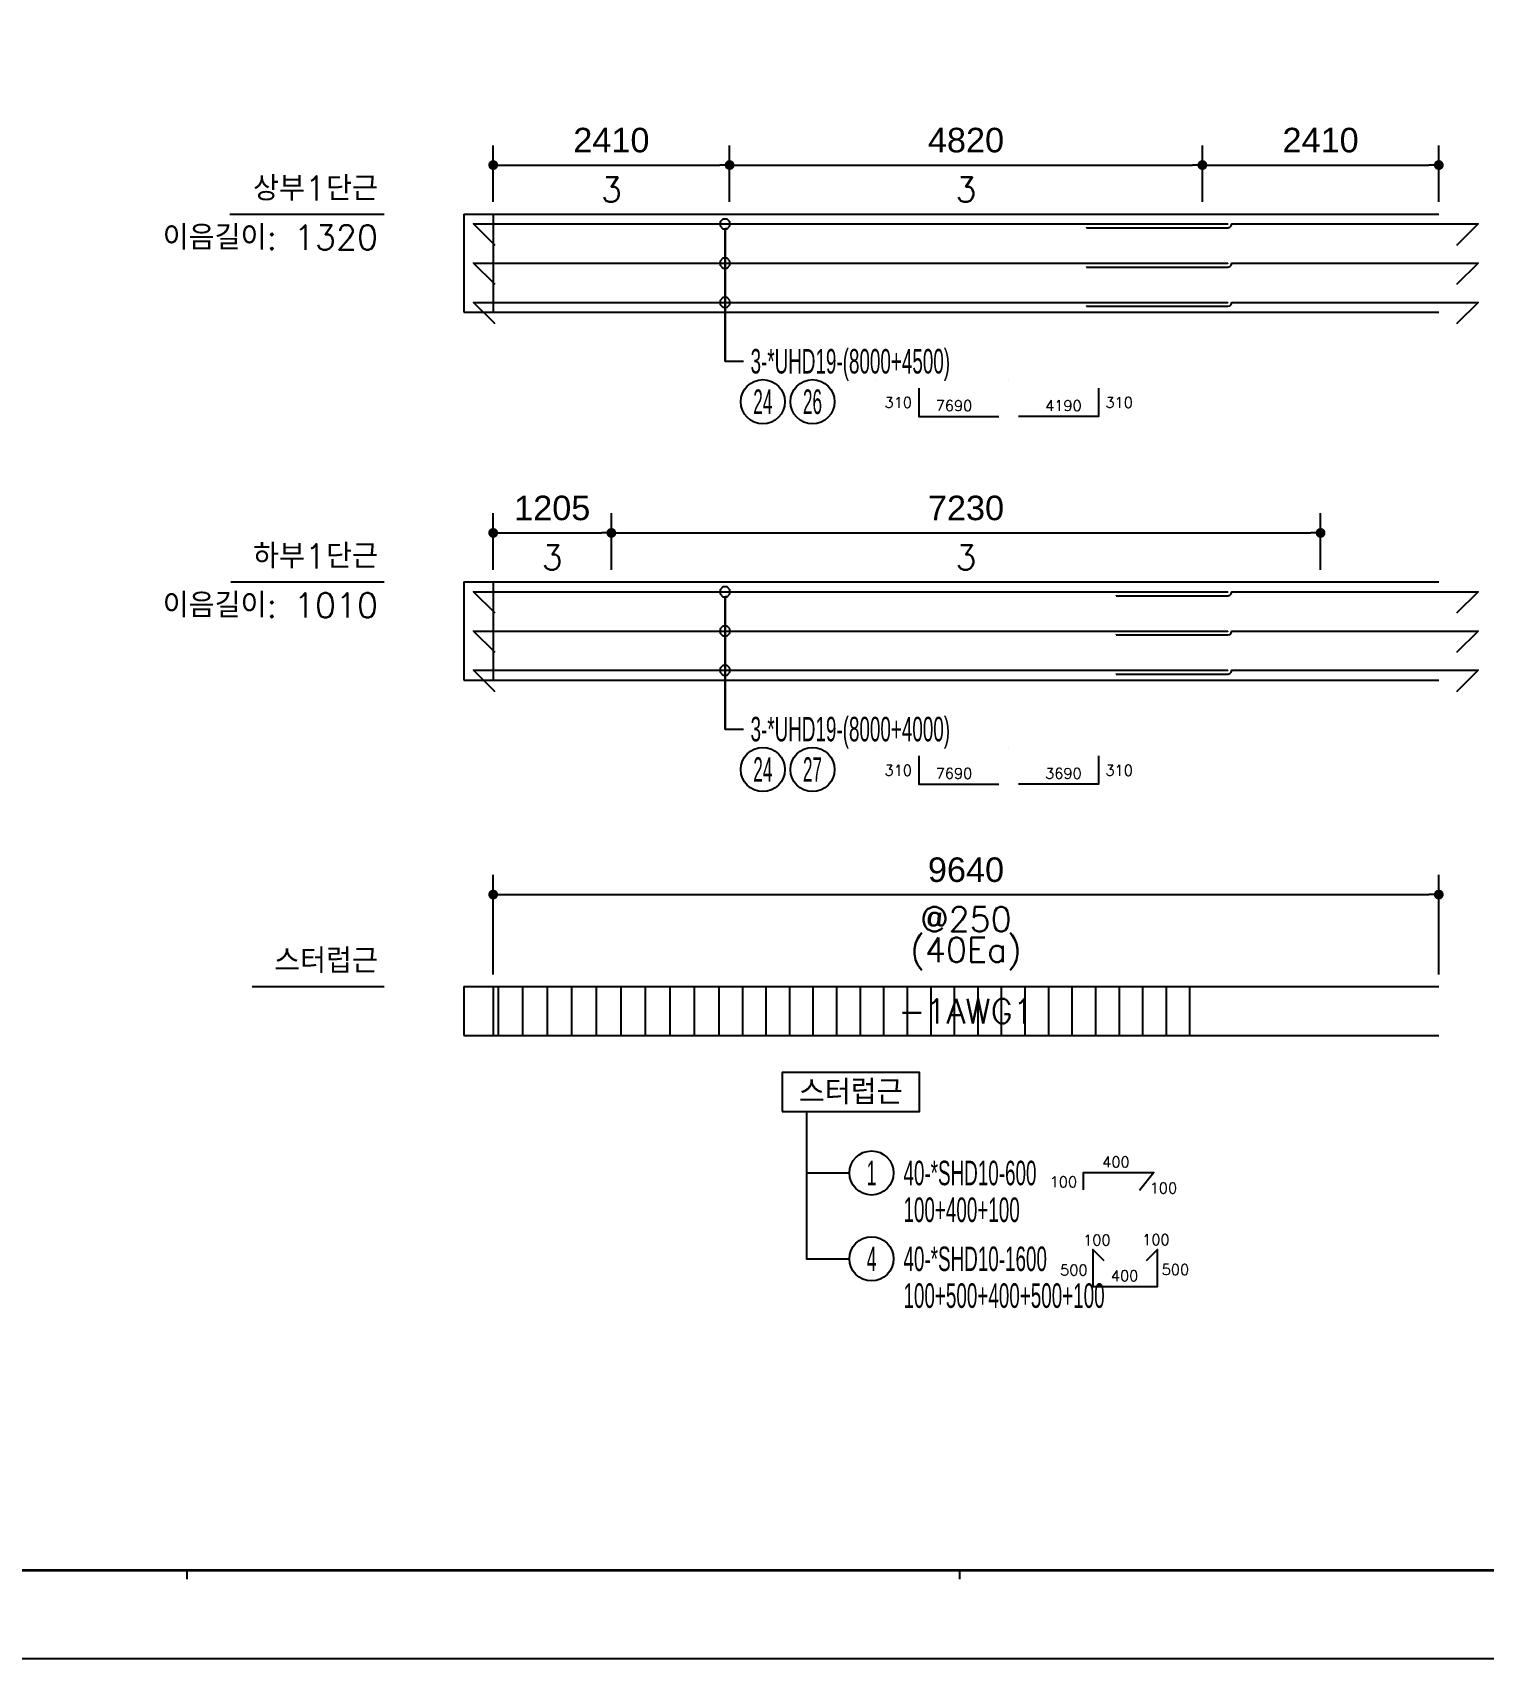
# Model space of a CAD drawing. Header units: millimetres. Extents: x 350420 to 672135, y -312840 to -44390.
# Drawn here: x 557934 to 572726, y -162084 to -145509 of the extents above; entities that cross this region are included whole.
import ezdxf
from ezdxf.enums import TextEntityAlignment as Align

# ---------------------------------------------------------------- set-up
doc = ezdxf.new("R2010")
doc.units = ezdxf.units.MM
doc.header["$LTSCALE"] = 65
doc.layers.get('Defpoints').update_dxf_attribs({"color": 145})
for name, color, linetype in [('00', 7, 'Continuous'), ('RP_DIM', 7, 'Continuous'), ('RP_TAG', 7, 'Continuous'), ('XDIM', 7, 'Continuous'), ('XREBAR', 1, 'Continuous'), ('XSTRUCT', 2, 'Continuous'), ('XTAG', 7, 'Continuous')]:
    doc.layers.add(name, color=color, linetype=linetype)
doc.styles.add('RPWK1', font='arial.ttf', dxfattribs={"bigfont": 'whgtxt.shx'})
doc.styles.add('RPWK2', font='romans.shx', dxfattribs={"bigfont": 'whgtxt.shx'})
doc.styles.get("Standard").update_dxf_attribs({"font": 'arial.ttf'})
doc.styles.add('XRebar', font='Romans.shx', dxfattribs={"bigfont": 'whgtxt.shx'})
doc.dimstyles.new('XRebarm', dxfattribs={"dimscale": 100, "dimtxt": 2.5, "dimasz": 1, "dimexe": 2, "dimexo": 0, "dimgap": 1.25, "dimtad": 1, "dimdec": 0, "dimzin": 0, "dimdsep": 46, "dimtxsty": 'Standard', "dimblk": 'DOT', "dimcen": 0.09, "dimclrd": 7, "dimclre": 7, "dimclrt": 3, "dimadec": 0, "dimazin": 0, "dimtfac": 1, "dimtdec": 4, "dimtofl": 0, "dimtmove": 0, "dimatfit": 3, "dimfxl": 0, "dimtolj": 1, "dimtzin": 0, "dimarcsym": 0})

# ---------------------------------------------------------------- blocks, each defined once
blk = doc.blocks.new('dhs_sheet2e')
at = {"color": 7}
for p, q in [((38004.8, 1997.6), (38004.8, 1797.9)), ((55508.9, 1997.6), (55508.9, 1797.9))]:
    blk.add_line(p, q, dxfattribs=at)
blk.add_lwpolyline([(84000, 0), (84000, 59329.4), (0, 59329.4), (0, 0)], close=True, dxfattribs=at)
at = {"color": 30, "const_width": 64.9}
blk.add_lwpolyline([(81003.6, 57331.7), (2996.4, 57331.7), (2996.4, 1997.6), (81003.6, 1997.6)], close=True, dxfattribs=at)
blk = doc.blocks.new('DFHDHBSD')
at = {"color": 255, "xscale": 0.5, "yscale": 0.5, "zscale": 0.5}
blk.add_blockref('dhs_sheet2e', (0, 0), dxfattribs=at)
blk = doc.blocks.new('_Dot')
at = {"color": 0, "linetype": 'ByBlock', "lineweight": -2}
blk.add_line((-0.5, 0), (-1, 0), dxfattribs=at)
at = {"color": 0, "linetype": 'ByBlock', "const_width": 0.5}
blk.add_lwpolyline([(-0.25, 0, 1), (0.25, 0, 1)], format="xyb", close=True, dxfattribs=at)
blk = doc.blocks.new('*D1543')
at = {"layer": 'Defpoints', "color": 0, "linetype": 'Continuous', "ltscale": 7.6496e-308, "transparency": 16777216}
for p in [(565040, -146860), (562630, -147235), (565040, -147235)]:
    blk.add_point(p, dxfattribs=at)
at = {"layer": 'XDIM', "color": 7, "linetype": 'Continuous', "lineweight": -2, "ltscale": 7.6496e-308, "transparency": 16777216}
for p, q in [((562630, -147235), (562630, -146660)), ((565040, -147235), (565040, -146660)), ((562730, -146860), (564940, -146860))]:
    blk.add_line(p, q, dxfattribs=at)
at = {"layer": 'XDIM', "color": 7, "linetype": 'Continuous', "lineweight": -2, "ltscale": 7.6496e-308, "transparency": 16777216, "xscale": 100, "yscale": 100, "zscale": 100, "rotation": 180}
blk.add_blockref('_Dot', (562630, -146860), dxfattribs=at)
at = {"layer": 'XDIM', "color": 7, "linetype": 'Continuous', "lineweight": -2, "ltscale": 7.6496e-308, "transparency": 16777216, "xscale": 100, "yscale": 100, "zscale": 100}
blk.add_blockref('_Dot', (565040, -146860), dxfattribs=at)
at = {"layer": 'XDIM', "color": 3, "linetype": 'Continuous', "ltscale": 7.6496e-308, "transparency": 16777216, "insert": (563835, -146607), "char_height": 250, "attachment_point": 5}
blk.add_mtext('\\A1;2410', dxfattribs=at)
blk = doc.blocks.new('*D1544')
at = {"layer": 'Defpoints', "color": 0, "linetype": 'Continuous', "ltscale": 7.6496e-308, "transparency": 16777216}
for p in [(569860, -146860), (565040, -147235), (569860, -147235)]:
    blk.add_point(p, dxfattribs=at)
at = {"layer": 'XDIM', "color": 7, "linetype": 'Continuous', "lineweight": -2, "ltscale": 7.6496e-308, "transparency": 16777216}
for p, q in [((565040, -147235), (565040, -146660)), ((569860, -147235), (569860, -146660)), ((565140, -146860), (569760, -146860))]:
    blk.add_line(p, q, dxfattribs=at)
at = {"layer": 'XDIM', "color": 7, "linetype": 'Continuous', "lineweight": -2, "ltscale": 7.6496e-308, "transparency": 16777216, "xscale": 100, "yscale": 100, "zscale": 100, "rotation": 180}
blk.add_blockref('_Dot', (565040, -146860), dxfattribs=at)
at = {"layer": 'XDIM', "color": 7, "linetype": 'Continuous', "lineweight": -2, "ltscale": 7.6496e-308, "transparency": 16777216, "xscale": 100, "yscale": 100, "zscale": 100}
blk.add_blockref('_Dot', (569860, -146860), dxfattribs=at)
at = {"layer": 'XDIM', "color": 3, "linetype": 'Continuous', "ltscale": 7.6496e-308, "transparency": 16777216, "insert": (567450, -146607), "char_height": 250, "attachment_point": 5}
blk.add_mtext('\\A1;4820', dxfattribs=at)
blk = doc.blocks.new('*D1545')
at = {"layer": 'Defpoints', "color": 0, "linetype": 'Continuous', "ltscale": 7.6496e-308, "transparency": 16777216}
for p in [(572270, -146860), (569860, -147235), (572270, -147235)]:
    blk.add_point(p, dxfattribs=at)
at = {"layer": 'XDIM', "color": 7, "linetype": 'Continuous', "lineweight": -2, "ltscale": 7.6496e-308, "transparency": 16777216}
for p, q in [((569860, -147235), (569860, -146660)), ((572270, -147235), (572270, -146660)), ((569960, -146860), (572170, -146860))]:
    blk.add_line(p, q, dxfattribs=at)
at = {"layer": 'XDIM', "color": 7, "linetype": 'Continuous', "lineweight": -2, "ltscale": 7.6496e-308, "transparency": 16777216, "xscale": 100, "yscale": 100, "zscale": 100, "rotation": 180}
blk.add_blockref('_Dot', (569860, -146860), dxfattribs=at)
at = {"layer": 'XDIM', "color": 7, "linetype": 'Continuous', "lineweight": -2, "ltscale": 7.6496e-308, "transparency": 16777216, "xscale": 100, "yscale": 100, "zscale": 100}
blk.add_blockref('_Dot', (572270, -146860), dxfattribs=at)
at = {"layer": 'XDIM', "color": 3, "linetype": 'Continuous', "ltscale": 7.6496e-308, "transparency": 16777216, "insert": (571065, -146607), "char_height": 250, "attachment_point": 5}
blk.add_mtext('\\A1;2410', dxfattribs=at)
blk = doc.blocks.new('*D1546')
at = {"layer": 'Defpoints', "color": 0, "linetype": 'Continuous', "ltscale": 7.6496e-308, "transparency": 16777216}
for p in [(563835, -150610), (562630, -150985), (563835, -150985)]:
    blk.add_point(p, dxfattribs=at)
at = {"layer": 'XDIM', "color": 7, "linetype": 'Continuous', "lineweight": -2, "ltscale": 7.6496e-308, "transparency": 16777216}
for p, q in [((562630, -150985), (562630, -150410)), ((563835, -150985), (563835, -150410)), ((562730, -150610), (563735, -150610))]:
    blk.add_line(p, q, dxfattribs=at)
at = {"layer": 'XDIM', "color": 7, "linetype": 'Continuous', "lineweight": -2, "ltscale": 7.6496e-308, "transparency": 16777216, "xscale": 100, "yscale": 100, "zscale": 100, "rotation": 180}
blk.add_blockref('_Dot', (562630, -150610), dxfattribs=at)
at = {"layer": 'XDIM', "color": 7, "linetype": 'Continuous', "lineweight": -2, "ltscale": 7.6496e-308, "transparency": 16777216, "xscale": 100, "yscale": 100, "zscale": 100}
blk.add_blockref('_Dot', (563835, -150610), dxfattribs=at)
at = {"layer": 'XDIM', "color": 3, "linetype": 'Continuous', "ltscale": 7.6496e-308, "transparency": 16777216, "insert": (563232, -150357), "char_height": 250, "attachment_point": 5}
blk.add_mtext('\\A1;1205', dxfattribs=at)
blk = doc.blocks.new('*D1547')
at = {"layer": 'Defpoints', "color": 0, "linetype": 'Continuous', "ltscale": 7.6496e-308, "transparency": 16777216}
for p in [(571065, -150610), (563835, -150985), (571065, -150985)]:
    blk.add_point(p, dxfattribs=at)
at = {"layer": 'XDIM', "color": 7, "linetype": 'Continuous', "lineweight": -2, "ltscale": 7.6496e-308, "transparency": 16777216}
for p, q in [((563835, -150985), (563835, -150410)), ((571065, -150985), (571065, -150410)), ((563935, -150610), (570965, -150610))]:
    blk.add_line(p, q, dxfattribs=at)
at = {"layer": 'XDIM', "color": 7, "linetype": 'Continuous', "lineweight": -2, "ltscale": 7.6496e-308, "transparency": 16777216, "xscale": 100, "yscale": 100, "zscale": 100, "rotation": 180}
blk.add_blockref('_Dot', (563835, -150610), dxfattribs=at)
at = {"layer": 'XDIM', "color": 7, "linetype": 'Continuous', "lineweight": -2, "ltscale": 7.6496e-308, "transparency": 16777216, "xscale": 100, "yscale": 100, "zscale": 100}
blk.add_blockref('_Dot', (571065, -150610), dxfattribs=at)
at = {"layer": 'XDIM', "color": 3, "linetype": 'Continuous', "ltscale": 7.6496e-308, "transparency": 16777216, "insert": (567450, -150357), "char_height": 250, "attachment_point": 5}
blk.add_mtext('\\A1;7230', dxfattribs=at)
blk = doc.blocks.new('*D1549')
at = {"layer": 'Defpoints', "color": 0, "linetype": 'Continuous', "ltscale": 7.6496e-308, "transparency": 16777216}
for p in [(572270, -154297), (562630, -155110), (572270, -155110)]:
    blk.add_point(p, dxfattribs=at)
at = {"layer": 'XDIM', "color": 7, "linetype": 'Continuous', "lineweight": -2, "ltscale": 7.6496e-308, "transparency": 16777216}
for p, q in [((562630, -155110), (562630, -154097)), ((572270, -155110), (572270, -154097)), ((562730, -154297), (572170, -154297))]:
    blk.add_line(p, q, dxfattribs=at)
at = {"layer": 'XDIM', "color": 7, "linetype": 'Continuous', "lineweight": -2, "ltscale": 7.6496e-308, "transparency": 16777216, "xscale": 100, "yscale": 100, "zscale": 100, "rotation": 180}
blk.add_blockref('_Dot', (562630, -154297), dxfattribs=at)
at = {"layer": 'XDIM', "color": 7, "linetype": 'Continuous', "lineweight": -2, "ltscale": 7.6496e-308, "transparency": 16777216, "xscale": 100, "yscale": 100, "zscale": 100}
blk.add_blockref('_Dot', (572270, -154297), dxfattribs=at)
at = {"layer": 'XDIM', "color": 3, "linetype": 'Continuous', "ltscale": 7.6496e-308, "transparency": 16777216, "insert": (567450, -154045), "char_height": 250, "attachment_point": 5}
blk.add_mtext('\\A1;9640', dxfattribs=at)
blk = doc.blocks.new('*U1739', base_point=(566263.4999, -157134.9997))
at = {"layer": 'RP_TAG', "color": 0, "linetype": 'Continuous', "ltscale": 100}
blk.add_circle((566487.4999, -157134.9997), 225, dxfattribs=at)
at = {"layer": 'RP_TAG', "color": 0, "linetype": 'Continuous', "ltscale": 100, "style": 'RPWK1', "width": 0.5}
blk.add_text('1', height=250, dxfattribs=at).set_placement((566487.4999, -157134.9997), align=Align.MIDDLE_CENTER)
at = {"layer": 'RP_TAG', "color": 0, "linetype": 'Continuous', "ltscale": 100, "style": 'RPWK1', "width": 0.55}
for s, p in [('40-*SHD10-600', (566812.4999, -157134.9997)), ('100+400+100', (566812.4999, -157509.9997))]:
    blk.add_text(s, height=250, dxfattribs=at).set_placement(p, align=Align.MIDDLE_LEFT)
blk = doc.blocks.new('*U1771', base_point=(566263.4999, -158009.9997))
at = {"layer": 'RP_TAG', "color": 0, "linetype": 'Continuous', "ltscale": 100}
blk.add_circle((566487.4999, -158009.9997), 225, dxfattribs=at)
at = {"layer": 'RP_TAG', "color": 0, "linetype": 'Continuous', "ltscale": 100, "style": 'RPWK1', "width": 0.5}
blk.add_text('4', height=250, dxfattribs=at).set_placement((566487.4999, -158009.9997), align=Align.MIDDLE_CENTER)
at = {"layer": 'RP_TAG', "color": 0, "linetype": 'Continuous', "ltscale": 100, "style": 'RPWK1', "width": 0.55}
for s, p in [('40-*SHD10-1600', (566812.4999, -158009.9997)), ('100+500+400+500+100', (566812.4999, -158384.9997))]:
    blk.add_text(s, height=250, dxfattribs=at).set_placement(p, align=Align.MIDDLE_LEFT)
blk = doc.blocks.new('*U1804', base_point=(565192.2499, -152609.9997))
at = {"layer": 'RP_TAG', "color": 0, "linetype": 'Continuous', "ltscale": 100}
for centre in [(565378.7499, -153022.4997), (565884.9999, -153022.4997)]:
    blk.add_circle(centre, 225, dxfattribs=at)
at = {"layer": 'RP_TAG', "color": 0, "linetype": 'Continuous', "ltscale": 100, "style": 'RPWK1', "width": 0.55}
blk.add_text('3-*UHD19-(8000+4000)', height=250, dxfattribs=at).set_placement((565253.7499, -152609.9997), align=Align.MIDDLE_LEFT)
at = {"layer": 'RP_TAG', "color": 0, "linetype": 'Continuous', "ltscale": 100, "style": 'RPWK1', "width": 0.5}
for s, p in [('24', (565378.7499, -153022.4997)), ('27', (565884.9999, -153022.4997))]:
    blk.add_text(s, height=250, dxfattribs=at).set_placement(p, align=Align.MIDDLE_CENTER)
blk = doc.blocks.new('*U1809', base_point=(565192.2499, -148859.9997))
at = {"layer": 'RP_TAG', "color": 0, "linetype": 'Continuous', "ltscale": 100}
for centre in [(565378.7499, -149272.4997), (565884.9999, -149272.4997)]:
    blk.add_circle(centre, 225, dxfattribs=at)
at = {"layer": 'RP_TAG', "color": 0, "linetype": 'Continuous', "ltscale": 100, "style": 'RPWK1', "width": 0.55}
blk.add_text('3-*UHD19-(8000+4500)', height=250, dxfattribs=at).set_placement((565253.7499, -148859.9997), align=Align.MIDDLE_LEFT)
at = {"layer": 'RP_TAG', "color": 0, "linetype": 'Continuous', "ltscale": 100, "style": 'RPWK1', "width": 0.5}
for s, p in [('24', (565378.7499, -149272.4997)), ('26', (565884.9999, -149272.4997))]:
    blk.add_text(s, height=250, dxfattribs=at).set_placement(p, align=Align.MIDDLE_CENTER)

msp = doc.modelspace()

# ---------------------------------------------------------------- linework, layer by layer
at = {"layer": 'RP_DIM', "color": 7, "linetype": 'Continuous', "ltscale": 100}
for points in [[(564993.3, -148860), (564993.3, -147510), (565014, -147510), (565043.3, -147480.7), (565043.3, -147439.3), (565014, -147410), (564972.6, -147410), (564943.3, -147439.3), (564943.3, -147480.7), (564972.6, -147510), (565014, -147510), (564993.3, -147510), (564993.3, -148860), (565180.8, -148860)], [(565043.3, -147839.3), (565014, -147810), (564972.6, -147810), (564943.3, -147839.3), (564943.3, -147880.7), (564972.6, -147910), (565014, -147910), (565043.3, -147880.7), (565043.3, -147839.3)], [(565043.3, -148239.3), (565014, -148210), (564972.6, -148210), (564943.3, -148239.3), (564943.3, -148280.7), (564972.6, -148310), (565014, -148310), (565043.3, -148280.7), (565043.3, -148239.3)], [(564993.3, -152610), (564993.3, -151260), (565014, -151260), (565043.3, -151230.7), (565043.3, -151189.3), (565014, -151160), (564972.6, -151160), (564943.3, -151189.3), (564943.3, -151230.7), (564972.6, -151260), (565014, -151260), (564993.3, -151260), (564993.3, -152610), (565180.8, -152610)], [(565043.3, -151589.3), (565014, -151560), (564972.6, -151560), (564943.3, -151589.3), (564943.3, -151630.7), (564972.6, -151660), (565014, -151660), (565043.3, -151630.7), (565043.3, -151589.3)], [(565043.3, -151989.3), (565014, -151960), (564972.6, -151960), (564943.3, -151989.3), (564943.3, -152030.7), (564972.6, -152060), (565014, -152060), (565043.3, -152030.7), (565043.3, -151989.3)], [(565825, -156510), (565825, -157135), (566262.5, -157135)], [(565825, -157135), (565825, -158010), (566262.5, -158010)]]:
    msp.add_lwpolyline(points, dxfattribs=at)
at = {"layer": 'RP_TAG', "color": 250, "linetype": 'Continuous', "ltscale": 100}
for p, q in [((566536.2, -149047.5), (566536.2, -149047.5)), ((567886.6, -149047.5), (567886.6, -149047.5)), ((566536.2, -152797.5), (566536.2, -152797.5)), ((567886.6, -152797.5), (567886.6, -152797.5)), ((568804.4, -157135), (568804.4, -157135)), ((568911.3, -158010), (568911.3, -158010))]:
    msp.add_line(p, q, dxfattribs=at)
at = {"layer": 'RP_TAG', "color": 1, "linetype": 'Continuous', "ltscale": 100}
for points in [[(566970, -149134.1), (566970, -149422.5), (567784.1, -149422.5)], [(568800.7, -149134.1), (568800.7, -149422.5), (567986.6, -149422.5)], [(566970, -152884.1), (566970, -153172.5), (567784.1, -153172.5)], [(568800.7, -152884.1), (568800.7, -153172.5), (567986.6, -153172.5)], [(568647.2, -157307.2), (568647.2, -157130.4), (569365.2, -157130.4), (569218.4, -157313.3)], [(568859.5, -158030.6), (568742.8, -157914.3), (568742.8, -158291.9), (569402.8, -158291.9), (569402.8, -157914.3), (569286.2, -158030.6)]]:
    msp.add_lwpolyline(points, dxfattribs=at)
at = {"layer": 'XDIM', "color": 7, "linetype": 'Continuous', "ltscale": 7.6496e-308}
for p, q in [((559946.1, -147360), (561517.5, -147360)), ((559956.5, -151110), (561517.5, -151110)), ((560173.7, -155235), (561517.5, -155235))]:
    msp.add_line(p, q, dxfattribs=at)
at = {"layer": 'XREBAR', "color": 1, "linetype": 'Continuous', "ltscale": 7.6496e-308}
for p, q in [((562680, -155235), (562680, -155735)), ((562930, -155235), (562930, -155735)), ((563180, -155235), (563180, -155735)), ((563430, -155235), (563430, -155735)), ((563680, -155235), (563680, -155735)), ((563930, -155235), (563930, -155735)), ((564180, -155235), (564180, -155735)), ((564430, -155235), (564430, -155735)), ((564680, -155235), (564680, -155735)), ((564930, -155235), (564930, -155735)), ((565170, -155235), (565170, -155735)), ((565410, -155235), (565410, -155735)), ((565650, -155235), (565650, -155735)), ((565890, -155235), (565890, -155735)), ((566130, -155235), (566130, -155735)), ((566370, -155235), (566370, -155735)), ((566610, -155235), (566610, -155735)), ((566850, -155235), (566850, -155735)), ((567090, -155235), (567090, -155735)), ((567330, -155235), (567330, -155735)), ((567570, -155235), (567570, -155735)), ((567810, -155235), (567810, -155735)), ((568050, -155235), (568050, -155735)), ((568290, -155235), (568290, -155735)), ((568530, -155235), (568530, -155735)), ((568770, -155235), (568770, -155735)), ((569010, -155235), (569010, -155735)), ((569250, -155235), (569250, -155735)), ((569490, -155235), (569490, -155735)), ((569730, -155235), (569730, -155735))]:
    msp.add_line(p, q, dxfattribs=at)
for points in [[(562649.2, -147679.2), (562430, -147460), (570120, -147460), (570120, -147460)], [(568680, -147500), (568680, -147500), (570120, -147500), (570140, -147494.6), (570154.6, -147480), (570160, -147460), (572670, -147460), (572450.8, -147679.2)], [(562649.2, -148079.2), (562430, -147860), (570120, -147860), (570120, -147860)], [(568680, -147900), (568680, -147900), (570120, -147900), (570140, -147894.6), (570154.6, -147880), (570160, -147860), (572670, -147860), (572450.8, -148079.2)], [(562649.2, -148479.2), (562430, -148260), (570120, -148260), (570120, -148260)], [(568680, -148300), (568680, -148300), (570120, -148300), (570140, -148294.6), (570154.6, -148280), (570160, -148260), (572670, -148260), (572450.8, -148479.2)], [(562649.2, -151429.2), (562430, -151210), (570120, -151210), (570120, -151210)], [(568980, -151250), (568980, -151250), (570120, -151250), (570140, -151244.6), (570154.6, -151230), (570160, -151210), (572670, -151210), (572450.8, -151429.2)], [(562649.2, -151829.2), (562430, -151610), (570120, -151610), (570120, -151610)], [(568980, -151650), (568980, -151650), (570120, -151650), (570140, -151644.6), (570154.6, -151630), (570160, -151610), (572670, -151610), (572450.8, -151829.2)], [(562649.2, -152229.2), (562430, -152010), (570120, -152010), (570120, -152010)], [(568980, -152050), (568980, -152050), (570120, -152050), (570140, -152044.6), (570154.6, -152030), (570160, -152010), (572670, -152010), (572450.8, -152229.2)]]:
    msp.add_lwpolyline(points, dxfattribs=at)
at = {"layer": 'XSTRUCT', "color": 7, "linetype": 'Continuous', "ltscale": 7.6496e-308}
for p, q in [((562330, -147360), (562330, -148360)), ((562330, -151110), (562330, -152110)), ((562330, -155235), (562330, -155735))]:
    msp.add_line(p, q, dxfattribs=at)
at = {"layer": 'XSTRUCT', "color": 2, "linetype": 'Continuous', "ltscale": 7.6496e-308}
for p, q in [((562330, -147360), (562630, -147360)), ((562630, -147360), (572270, -147360)), ((562330, -148360), (562630, -148360)), ((562630, -148360), (572270, -148360)), ((562330, -151110), (562630, -151110)), ((562630, -151110), (572270, -151110)), ((562330, -152110), (562630, -152110)), ((562630, -152110), (572270, -152110)), ((562330, -155235), (562630, -155235)), ((562330, -155735), (562630, -155735))]:
    msp.add_line(p, q, dxfattribs=at)
at = {"layer": 'XSTRUCT', "color": 253, "linetype": 'Continuous', "ltscale": 7.6496e-308}
for p, q in [((562630, -147360), (562630, -148360)), ((562630, -151110), (562630, -152110)), ((562630, -155235), (562630, -155735))]:
    msp.add_line(p, q, dxfattribs=at)
at = {"layer": 'XSTRUCT', "color": 1, "linetype": 'Continuous', "ltscale": 7.6496e-308}
for p, q in [((562630, -155235), (572270, -155235)), ((562630, -155735), (572270, -155735))]:
    msp.add_line(p, q, dxfattribs=at)
at = {"layer": 'XTAG', "color": 7, "linetype": 'Continuous', "ltscale": 7.6496e-308}
msp.add_lwpolyline([(565575, -156510), (566975, -156510), (566975, -156110), (565575, -156110), (565575, -156510)], close=True, dxfattribs=at)

# ---------------------------------------------------------------- block references
at = {"layer": '00', "xscale": 0.8999999981431359, "yscale": 0.8999999981431359, "zscale": 0.8999999981431359}
msp.add_blockref('DFHDHBSD', (542404.9, -162084.4), dxfattribs=at)
msp.add_blockref('DFHDHBSD', (542404.9, -162084.4), dxfattribs=at)
at = {"layer": 'RP_TAG', "color": 31, "linetype": 'Continuous', "ltscale": 1.15363e-317}
for name, p in [('*U1809', (565192.2, -148860)), ('*U1804', (565192.2, -152610))]:
    msp.add_blockref(name, p, dxfattribs=at)
at = {"layer": 'RP_TAG', "color": 30, "linetype": 'Continuous', "ltscale": 1.15363e-317}
for name, p in [('*U1739', (566263.5, -157135)), ('*U1771', (566263.5, -158010))]:
    msp.add_blockref(name, p, dxfattribs=at)

# ---------------------------------------------------------------- texts
at = {"layer": 'RP_TAG', "color": 2, "linetype": 'Continuous', "ltscale": 100, "style": 'RPWK2'}
for p in [(566899.5, -149367.4), (566899.5, -153117.4)]:
    msp.add_text('310', height=108.89, dxfattribs=at).set_placement(p, align=Align.BOTTOM_RIGHT)
for s, p in [('7690', (567327.5, -149399.7)), ('7690', (567327.5, -153149.7)), ('400', (568979, -157110.1)), ('100', (568784.1, -157906.3)), ('100', (569385.9, -157902)), ('400', (569067.1, -158270.3))]:
    msp.add_text(s, height=108.89, dxfattribs=at).set_placement(p, align=Align.BOTTOM_CENTER)
for s, p in [('4190', (568443.2, -149399.7)), ('3690', (568443.2, -153149.7))]:
    msp.add_text(s, height=108.89, rotation=359.99998, dxfattribs=at).set_placement(p, align=Align.BOTTOM_CENTER)
for p in [(568871.2, -149367.4), (568871.2, -153117.4)]:
    msp.add_text('310', height=108.89, rotation=359.99998, dxfattribs=at).set_placement(p, align=Align.BOTTOM_LEFT)
for s, p in [('100', (568582.8, -157225.9)), ('500', (568689.6, -158124.7))]:
    msp.add_text(s, height=108.89, dxfattribs=at).set_placement(p, align=Align.MIDDLE_RIGHT)
msp.add_text('100', height=108.89, dxfattribs=at).set_placement((569322.5, -157234.9), align=Align.TOP_LEFT)
msp.add_text('500', height=108.89, dxfattribs=at).set_placement((569445.1, -158119.7), align=Align.MIDDLE_LEFT)
at = {"layer": 'XDIM', "color": 7, "linetype": 'Continuous', "ltscale": 7.6496e-308, "style": 'XRebar'}
for s, p in [('상부1단근', (561455, -147297.5)), ('이음길이: 1320', (561455, -147797.5)), ('하부1단근', (561455, -151047.5)), ('이음길이: 1010', (561455, -151547.5)), ('스터럽근', (561455, -155172.5))]:
    msp.add_text(s, height=250, dxfattribs=at).set_placement(p, align=Align.BOTTOM_RIGHT)
for s, p in [('3', (563835, -146985)), ('3', (567450, -146985)), ('3', (563232.5, -150735)), ('3', (567450, -150735)), ('@250', (567450, -154422.5)), ('(40Ea)', (567450, -154735))]:
    msp.add_text(s, height=250, dxfattribs=at).set_placement(p, align=Align.TOP_CENTER)
at = {"layer": 'XDIM', "color": 3, "linetype": 'Continuous', "ltscale": 7.6496e-308, "style": 'XRebar'}
msp.add_text('스터럽근', height=250, dxfattribs=at).set_placement((566275, -156310), align=Align.MIDDLE_CENTER)
at = {"layer": 'XSTRUCT', "color": 2, "linetype": 'Continuous', "ltscale": 7.6496e-308, "style": 'XRebar'}
msp.add_text('-1AWG1', height=250, dxfattribs=at).set_placement((567450, -155485), align=Align.MIDDLE_CENTER)

# ---------------------------------------------------------------- dimensions: what is measured, and where the dimension line sits
at = {"layer": 'XDIM', "color": 7, "linetype": 'Continuous', "ltscale": 7.6496e-308}
for base, p1, p2, picture, middle in [((565040, -146860), (562630, -147235), (565040, -147235), '*D1543', (563835, -146860)), ((569860, -146860), (565040, -147235), (569860, -147235), '*D1544', (567450, -146860)), ((572270, -146860), (569860, -147235), (572270, -147235), '*D1545', (571065, -146860)), ((563835, -150610), (562630, -150985), (563835, -150985), '*D1546', (563232.5, -150610)), ((571065, -150610), (563835, -150985), (571065, -150985), '*D1547', (567450, -150610)), ((572270, -154297.5), (562630, -155110), (572270, -155110), '*D1549', (567450, -154297.5))]:
    dim = msp.add_linear_dim(base=base, p1=p1, p2=p2, angle=0, dimstyle='XRebarm', override={"dimscale": 100}, dxfattribs=at)
    dim.commit()
    dim.dimension.update_dxf_attribs({"geometry": picture, "text_midpoint": middle, "dimtype": 161})

doc.saveas('drawing.dxf')
